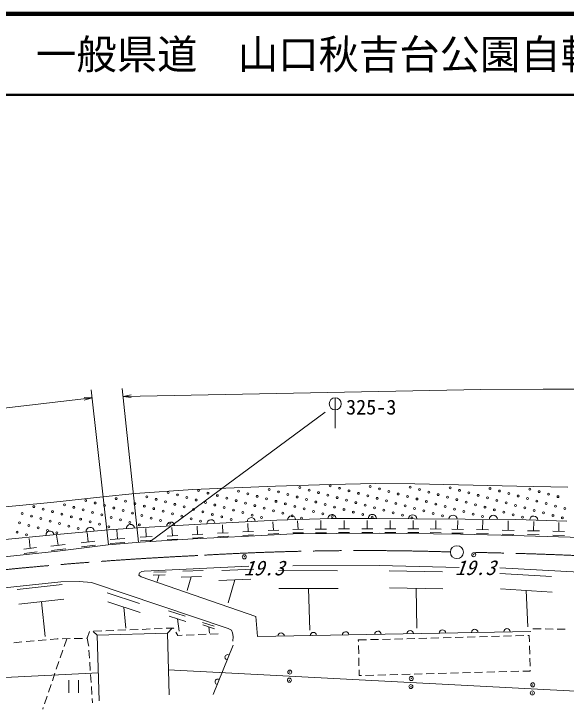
# Model space of a CAD drawing. Units: millimetres, scale not verified. Extents: x 40000 to 680000, y 20000 to 380000.
# Drawn here: x 207229 to 275644, y 293932 to 380000 of the extents above; entities that cross this region are included whole.
import ezdxf
from ezdxf.enums import TextEntityAlignment as Align

# ---------------------------------------------------------------- set-up
doc = ezdxf.new("R2010")
doc.units = ezdxf.units.MM
doc.header["$LTSCALE"] = 1000
doc.header["$PDMODE"] = 32
doc.header["$PDSIZE"] = 500
doc.linetypes.add('CHAIN', pattern=[18.5, 12, -1.5, 3.5, -1.5])
for name, color, linetype, lineweight in [('M-BGD', 7, 'Continuous', 13), ('M-BMK', 2, 'CHAIN', 13), ('M-BMK-SRVR', 3, 'Continuous', 13), ('M-STR-HTXT', 7, 'Continuous', 13), ('M-STR-STRC', 7, 'Continuous', 13), ('M-TTL', 2, 'Continuous', 140), ('M-TTL-LINE', 7, 'Continuous', 50)]:
    doc.layers.add(name, color=color, linetype=linetype, lineweight=lineweight)
doc.layers.add('M-TTL-TXT', color=7, linetype='Continuous')
doc.styles.add('ＭＳ ゴシック', font='')
doc.styles.get('ＭＳ ゴシック').set_extended_font_data('MS Gothic')

# ---------------------------------------------------------------- blocks, each defined once
blk = doc.blocks.new('田')
at = {"color": 7, "linetype": 'Continuous', "lineweight": 13}
for p, q in [((-0.75, 2), (-0.75, 0)), ((0.75, 0), (0.75, 2))]:
    blk.add_line(p, q, dxfattribs=at)
blk = doc.blocks.new('道路標識\u3000規制')
at = {"color": 7, "linetype": 'Continuous', "lineweight": 13}
blk.add_line((0, 0), (0, 2.5), dxfattribs=at)
blk.add_circle((0, 2), 0.5, dxfattribs=at)

msp = doc.modelspace()

# ---------------------------------------------------------------- linework, layer by layer
at = {"layer": 'M-BGD'}
for p, q in [((222248, 320610), (229395, 321105)), ((229395, 321105), (239630, 321522)), ((239630, 321522), (246434, 321720)), ((246434, 321720), (252019, 321848)), ((252019, 321848), (256923, 321805)), ((256923, 321805), (269524, 321536)), ((269524, 321536), (275860, 321422)), ((211823, 319515), (218233, 320217)), ((218233, 320217), (222248, 320610)), ((201873, 318591), (211823, 319515)), ((222595, 316357), (229625, 316768)), ((229625, 316768), (239802, 317306)), ((233119, 315729), (233064, 316754)), ((236248, 315898), (236193, 316926)), ((239381, 316068), (239325, 317097)), ((239802, 317306), (246521, 317519)), ((242430, 316185), (242386, 317246)), ((245259, 316225), (245256, 317293)), ((246521, 317519), (252035, 317533)), ((248137, 316232), (248134, 317292)), ((251005, 316238), (251002, 317292)), ((252035, 317533), (256868, 317491)), ((253864, 316244), (253860, 317291)), ((256712, 316250), (256709, 317290)), ((256868, 317491), (269427, 317406)), ((259498, 316219), (259519, 317279)), ((262208, 316179), (262229, 317268)), ((265294, 316147), (265319, 317319)), ((268459, 316074), (268484, 317230)), ((269427, 317406), (275749, 317193)), ((271603, 316001), (271627, 317142)), ((274725, 315929), (274749, 317054)), ((212113, 315513), (218952, 316144)), ((218952, 316144), (222595, 316357)), ((220046, 314988), (219980, 316139)), ((223616, 315249), (223578, 316274)), ((226869, 315390), (226814, 316411)), ((229992, 315559), (229937, 316583)), ((236909, 315934), (235587, 315863)), ((240043, 316104), (238718, 316032)), ((243075, 316197), (241785, 316173)), ((245944, 316227), (244575, 316223)), ((248817, 316234), (247457, 316229)), ((251681, 316240), (250330, 316236)), ((254535, 316246), (253192, 316242)), ((257379, 316253), (256045, 316248)), ((260185, 316206), (258812, 316232)), ((262913, 316166), (261503, 316193)), ((266043, 316132), (264545, 316163)), ((269199, 316058), (267720, 316090)), ((272333, 315986), (270873, 316016)), ((275445, 315913), (274005, 315944)), ((202333, 314557), (212113, 315513)), ((209242, 313832), (209106, 315069)), ((212699, 314210), (212511, 315465)), ((216411, 314620), (216295, 315801)), ((220953, 315066), (219140, 314909)), ((224349, 315286), (222883, 315213)), ((227526, 315426), (226212, 315355)), ((230650, 315595), (229334, 315524)), ((230674, 315156), (229358, 315086)), ((229442, 314993), (236279, 315349)), ((233778, 315764), (232459, 315693)), ((233802, 315325), (232483, 315254)), ((236933, 315494), (235611, 315422)), ((236279, 315349), (241823, 315613)), ((240067, 315662), (238742, 315591)), ((243093, 315767), (241804, 315743)), ((241823, 315613), (252577, 315726)), ((245945, 315771), (244576, 315767)), ((248819, 315780), (247458, 315776)), ((251683, 315790), (250331, 315785)), ((252577, 315726), (262566, 315603)), ((254537, 315799), (253194, 315794)), ((257381, 315808), (256047, 315804)), ((260176, 315751), (258803, 315778)), ((262904, 315699), (261494, 315726)), ((262566, 315603), (267597, 315452)), ((266033, 315632), (264534, 315664)), ((267597, 315452), (277543, 315174)), ((269188, 315565), (267710, 315597)), ((272322, 315499), (270863, 315530)), ((275435, 315433), (273995, 315464)), ((213581, 314325), (211817, 314095)), ((212637, 313478), (218890, 314252)), ((217277, 314720), (215544, 314519)), ((217327, 314214), (215594, 314013)), ((218890, 314252), (222876, 314609)), ((220981, 314573), (219168, 314415)), ((222876, 314609), (229442, 314993)), ((224390, 314841), (222923, 314769)), ((227549, 314988), (226236, 314917)), ((194528, 311562), (212637, 313478)), ((210035, 313919), (208448, 313745)), ((210093, 313389), (208506, 313216)), ((213662, 313787), (211897, 313558)), ((223355, 311008), (236342, 311623)), ((241771, 311654), (252503, 311715)), ((252503, 311715), (262404, 311469)), ((222706, 310497), (222770, 310816)), ((222770, 310816), (223071, 310963)), ((223071, 310963), (223355, 311008)), ((224581, 310886), (226092, 310922)), ((228153, 310993), (230692, 311084)), ((232996, 311080), (236937, 311249)), ((240000, 311093), (247317, 311066)), ((253705, 311045), (260315, 310936)), ((267428, 310739), (273820, 310358)), ((267431, 311407), (277269, 310883)), ((223015, 310298), (222706, 310497)), ((223015, 310298), (237211, 305391)), ((224470, 310529), (225981, 310566)), ((225225, 310548), (224967, 309715)), ((227936, 310265), (230474, 310355)), ((229205, 310310), (228697, 308611)), ((232638, 309853), (236579, 310022)), ((234609, 309937), (233774, 307075)), ((194954, 307786), (213037, 309699)), ((207644, 308753), (213192, 309369)), ((213037, 309699), (215302, 309715)), ((215302, 309715), (216864, 309588)), ((216864, 309588), (233767, 303911)), ((218776, 308311), (222774, 307005)), ((240068, 308876), (247385, 308849)), ((243727, 308863), (243885, 303690)), ((253746, 308933), (260355, 308824)), ((257051, 308878), (257146, 303949)), ((267515, 308808), (273906, 308427)), ((270710, 308618), (270911, 304112)), ((207855, 306909), (213404, 307526)), ((210629, 307217), (211123, 302916)), ((218871, 307205), (222869, 305899)), ((220870, 306552), (221092, 303971)), ((226387, 306102), (228454, 305431)), ((226478, 305440), (228545, 304770)), ((227511, 305105), (227723, 303561)), ((237395, 302901), (237211, 305391)), ((223105, 303807), (224104, 303849)), ((224604, 303869), (225603, 303911)), ((226102, 303931), (227021, 303969)), ((226845, 303962), (226254, 303337)), ((227021, 303969), (227060, 303899)), ((230601, 304672), (232052, 304182)), ((230644, 304348), (232094, 303859)), ((231369, 304104), (231468, 303349)), ((233767, 303911), (234185, 303695)), ((271534, 303866), (272534, 303856)), ((273034, 303851), (274034, 303841)), ((274534, 303836), (275534, 303825)), ((216298, 302700), (216576, 303538)), ((216576, 303538), (216610, 303539)), ((217066, 303558), (217558, 303093)), ((217110, 303560), (218109, 303601)), ((226254, 303337), (217558, 303093)), ((217558, 303093), (217786, 294965)), ((218609, 303622), (219608, 303663)), ((220107, 303684), (221107, 303725)), ((221606, 303745), (222605, 303787)), ((226468, 295706), (226254, 303337)), ((227303, 303462), (227535, 303044)), ((227535, 303044), (228057, 303067)), ((228556, 303090), (229555, 303134)), ((230055, 303156), (231054, 303201)), ((231553, 303223), (232552, 303268)), ((234185, 303695), (234299, 303383)), ((234299, 303383), (234384, 302901)), ((237395, 302901), (271260, 303552)), ((267893, 302964), (268893, 302990)), ((269393, 303004), (270392, 303030)), ((270892, 303043), (271087, 303048)), ((271087, 303048), (271108, 302244)), ((207236, 302156), (208233, 302242)), ((208731, 302285), (209727, 302371)), ((210225, 302413), (211222, 302499)), ((211720, 302542), (212597, 302617)), ((212597, 302617), (212716, 302620)), ((213216, 302631), (214216, 302653)), ((213771, 302643), (213448, 301697)), ((214716, 302664), (215716, 302687)), ((216216, 302698), (216298, 302700)), ((216298, 302700), (216483, 301861)), ((234384, 302901), (234370, 302348)), ((249899, 302489), (250899, 302515)), ((249905, 302290), (249899, 302489)), ((251399, 302529), (252399, 302555)), ((252898, 302568), (253898, 302595)), ((254398, 302608), (255397, 302634)), ((255897, 302647), (256897, 302674)), ((257397, 302687), (258396, 302713)), ((258896, 302727), (259896, 302753)), ((260396, 302766), (261395, 302793)), ((261895, 302806), (262895, 302832)), ((263395, 302845), (264394, 302872)), ((264894, 302885), (265894, 302911)), ((266394, 302924), (267393, 302951)), ((216483, 301861), (216493, 301720)), ((234392, 301847), (231925, 295752)), ((249944, 300791), (249918, 301791)), ((271122, 301744), (271148, 300744)), ((213286, 301224), (212963, 300277)), ((216526, 301221), (216592, 300223)), ((212802, 299804), (212479, 298858)), ((216625, 299725), (216691, 298727)), ((249984, 299291), (249957, 300291)), ((271161, 300245), (271188, 299245)), ((226336, 298801), (286538, 295645)), ((250016, 298086), (249997, 298792)), ((271201, 298745), (271203, 298646)), ((167329, 295902), (217691, 298409)), ((212318, 298385), (211995, 297438)), ((216724, 298228), (216791, 297230)), ((250310, 298094), (250016, 298086)), ((251809, 298134), (250810, 298107)), ((253309, 298173), (252309, 298147)), ((254808, 298213), (253809, 298187)), ((256308, 298253), (255308, 298226)), ((257807, 298292), (256808, 298266)), ((259307, 298332), (258307, 298305)), ((260806, 298371), (259807, 298345)), ((262306, 298411), (261306, 298385)), ((263805, 298451), (262806, 298424)), ((265305, 298490), (264305, 298464)), ((266804, 298530), (265805, 298503)), ((268304, 298569), (267304, 298543)), ((269803, 298609), (268804, 298583)), ((271203, 298646), (270303, 298622)), ((211833, 296965), (211510, 296018)), ((216824, 296731), (216890, 295733)), ((211349, 295545), (211026, 294599)), ((216923, 295234), (216958, 294710)), ((210865, 294126), (210798, 293932))]:
    msp.add_line(p, q, dxfattribs=at)
for centre in [(230117, 320979), (238852, 321123), (242640, 321351), (243799, 321040), (246428, 321578), (247587, 321267), (248746, 320957), (251375, 321495), (252534, 321184), (256322, 321412), (257481, 321101), (261269, 321328), (262428, 321018), (266216, 321245), (267375, 320934), (271163, 321162), (223700, 320214), (226329, 320752), (227488, 320441), (228647, 320131), (231276, 320668), (232435, 320358), (235064, 320896), (236223, 320585), (237382, 320275), (240011, 320813), (241170, 320502), (242329, 320191), (244958, 320729), (246117, 320419), (247276, 320108), (249905, 320646), (251064, 320336), (253693, 320874), (254852, 320563), (256011, 320252), (258640, 320790), (259799, 320480), (260958, 320169), (263587, 320707), (264746, 320397), (265905, 320086), (268534, 320624), (269693, 320313), (272322, 320851), (273481, 320541), (274640, 320230), (213496, 319221), (216124, 319759), (217283, 319448), (219912, 319986), (221071, 319676), (222230, 319365), (224859, 319903), (226018, 319593), (227178, 319282), (229806, 319820), (230965, 319509), (232125, 319199), (233594, 320047), (234753, 319737), (235912, 319426), (238541, 319964), (239700, 319654), (240859, 319343), (243488, 319881), (244647, 319570), (245807, 319260), (248435, 319798), (249594, 319487), (252223, 320025), (253382, 319714), (254541, 319404), (257170, 319942), (258329, 319631), (259488, 319321), (262117, 319859), (263276, 319548), (264435, 319237), (267064, 319775), (268223, 319465), (270852, 320003), (272011, 319692), (273170, 319382), (209708, 318994), (210867, 318683), (212026, 318373), (214655, 318911), (215814, 318600), (218443, 319138), (219602, 318827), (220761, 318517), (223390, 319055), (224549, 318744), (225708, 318433), (228337, 318971), (229496, 318661), (230655, 318350), (233284, 318888), (234443, 318578), (237072, 319116), (238231, 318805), (239390, 318494), (242019, 319032), (243178, 318722), (244337, 318411), (246966, 318949), (248125, 318639), (250754, 319176), (251913, 318866), (253072, 318555), (255701, 319093), (256860, 318783), (258019, 318472), (260648, 319010), (261807, 318699), (262966, 318389), (265595, 318927), (266754, 318616), (269383, 319154), (270542, 318844), (271701, 318533), (274330, 319071), (275489, 318760), (208238, 318145), (209397, 317835), (210556, 317524), (213185, 318062), (214344, 317751), (216973, 318289), (218132, 317979), (219291, 317668), (221920, 318206), (223079, 317896), (224238, 317585), (226867, 318123), (228026, 317812), (229185, 317502), (231814, 318040), (232973, 317729), (235602, 318267), (236761, 317956), (237920, 317646), (240549, 318184), (241708, 317873), (242867, 317563), (245496, 318101), (246655, 317790), (249284, 318328), (250443, 318017), (251602, 317707), (254231, 318245), (255390, 317934), (256549, 317624), (259178, 318162), (260337, 317851), (264125, 318078), (265284, 317768), (267913, 318306), (269072, 317995), (270231, 317685), (272860, 318222), (274019, 317912), (275178, 317601), (207927, 316986), (209086, 316676), (211715, 317213), (212874, 316903), (215503, 317441), (216662, 317130), (217821, 316820), (220450, 317358), (221609, 317047), (222768, 316736), (225397, 317274), (226556, 316964), (230344, 317191), (234132, 317419), (207617, 315827), (210246, 316365), (211405, 316054), (214033, 316592), (215193, 316282), (218981, 316509), (208776, 315516), (212564, 315744)]:
    msp.add_circle(centre, 120, dxfattribs=at)
for centre, radius, start, end in [((236641, 317139), 500, 3.02954, 183.02954), ((241636, 317364), 500, 1.81255, 181.81255), ((246634, 317519), 500, 0.14467, 181.44064), ((251634, 317532), 500, 0.01797, 180.14817), ((256633, 317493), 500, 359.55742, 179.49597), ((261633, 317458), 500, 359.612, 179.612), ((266633, 317424), 500, 359.612, 179.612), ((271632, 317331), 500, 358.07374, 178.07374), ((221665, 316302), 500, 3.34032, 183.34032), ((226656, 316594), 500, 3.34615, 183.34615), ((231648, 316875), 500, 3.02954, 183.02954), ((211700, 315473), 500, 5.53265, 185.58745), ((216679, 315934), 500, 5.26937, 185.26937), ((268325, 303496), 400, 1.10243, 181.10243), ((240330, 302957), 400, 1.10243, 181.10243), ((244329, 303034), 400, 1.10243, 181.10243), ((248328, 303111), 400, 1.10243, 181.10243), ((252328, 303188), 400, 1.10243, 181.10243), ((256327, 303265), 400, 1.10243, 181.10243), ((260326, 303342), 400, 1.10243, 181.10243), ((264325, 303419), 400, 1.10243, 181.10243), ((233715, 300348), 335, 56.8017, 259.13675), ((232482, 297300), 335, 56.8017, 259.13675)]:
    msp.add_arc(centre, radius, start, end, dxfattribs=at)
for p in [(264205, 313038), (235771, 312785), (241412, 298511), (256463, 297722), (241360, 297513), (256411, 296724), (271514, 296933), (271461, 295935)]:
    msp.add_point(p, dxfattribs=at)
at = {"layer": 'M-BMK'}
for centre, radius, start, end in [((250509, -27884), 341443, 88.18673, 93.44178), ((255530, -179085), 492491, 86.98754, 89.14108), ((252188, -153900), 467370, 92.71972, 95.93333)]:
    msp.add_arc(centre, radius, start, end, dxfattribs=at)
at = {"layer": 'M-BMK-SRVR'}
msp.add_circle((262113, 313362), 800, dxfattribs=at)
at = {"layer": 'M-STR-HTXT'}
for p, q in [((216818, 333450), (218953, 314258)), ((220657, 333631), (222687, 314592)), ((220763, 332637), (265077, 333506)), ((265077, 333506), (272793, 333553)), ((272793, 333553), (281197, 333530)), ((157448, 325622), (216928, 332456)), ((216928, 332456), (215916, 332507)), ((216928, 332456), (215954, 332176)), ((220763, 332637), (221760, 332823)), ((220763, 332637), (221766, 332490))]:
    msp.add_line(p, q, dxfattribs=at)
at = {"layer": 'M-STR-STRC'}
msp.add_line((224104, 314681), (245803, 330682), dxfattribs=at)
at = {"layer": 'M-TTL'}
msp.add_line((680000, 380000), (40000, 380000), dxfattribs=at)
at = {"layer": 'M-TTL-LINE'}
msp.add_line((40000, 370000), (680000, 370000), dxfattribs=at)

# ---------------------------------------------------------------- block references
at = {"layer": 'M-BGD', "xscale": 800, "yscale": 800}
msp.add_blockref('田', (214648, 295929), dxfattribs=at)
at = {"layer": 'M-STR-STRC', "xscale": 1500, "yscale": 1500}
msp.add_blockref('道路標識\u3000規制', (247042, 328715), dxfattribs=at)

# ---------------------------------------------------------------- texts
at = {"layer": 'M-BGD', "style": 'ＭＳ ゴシック', "oblique": 20}
for p in [(235684, 309936), (261872, 309979)]:
    msp.add_text('19.3', height=1833, dxfattribs=at).set_placement(p, align=Align.BOTTOM_LEFT)
at = {"layer": 'M-STR-STRC', "style": 'ＭＳ ゴシック'}
msp.add_text('325-3', height=1833, dxfattribs=at).set_placement((248381, 329852), align=Align.BOTTOM_LEFT)
at = {"layer": 'M-TTL-TXT', "style": 'ＭＳ ゴシック'}
msp.add_text('一般県道\u3000山口秋吉台公園自転車道線', height=3666, dxfattribs=at).set_placement((209969, 375000), align=Align.MIDDLE_LEFT)

doc.saveas('drawing.dxf')
